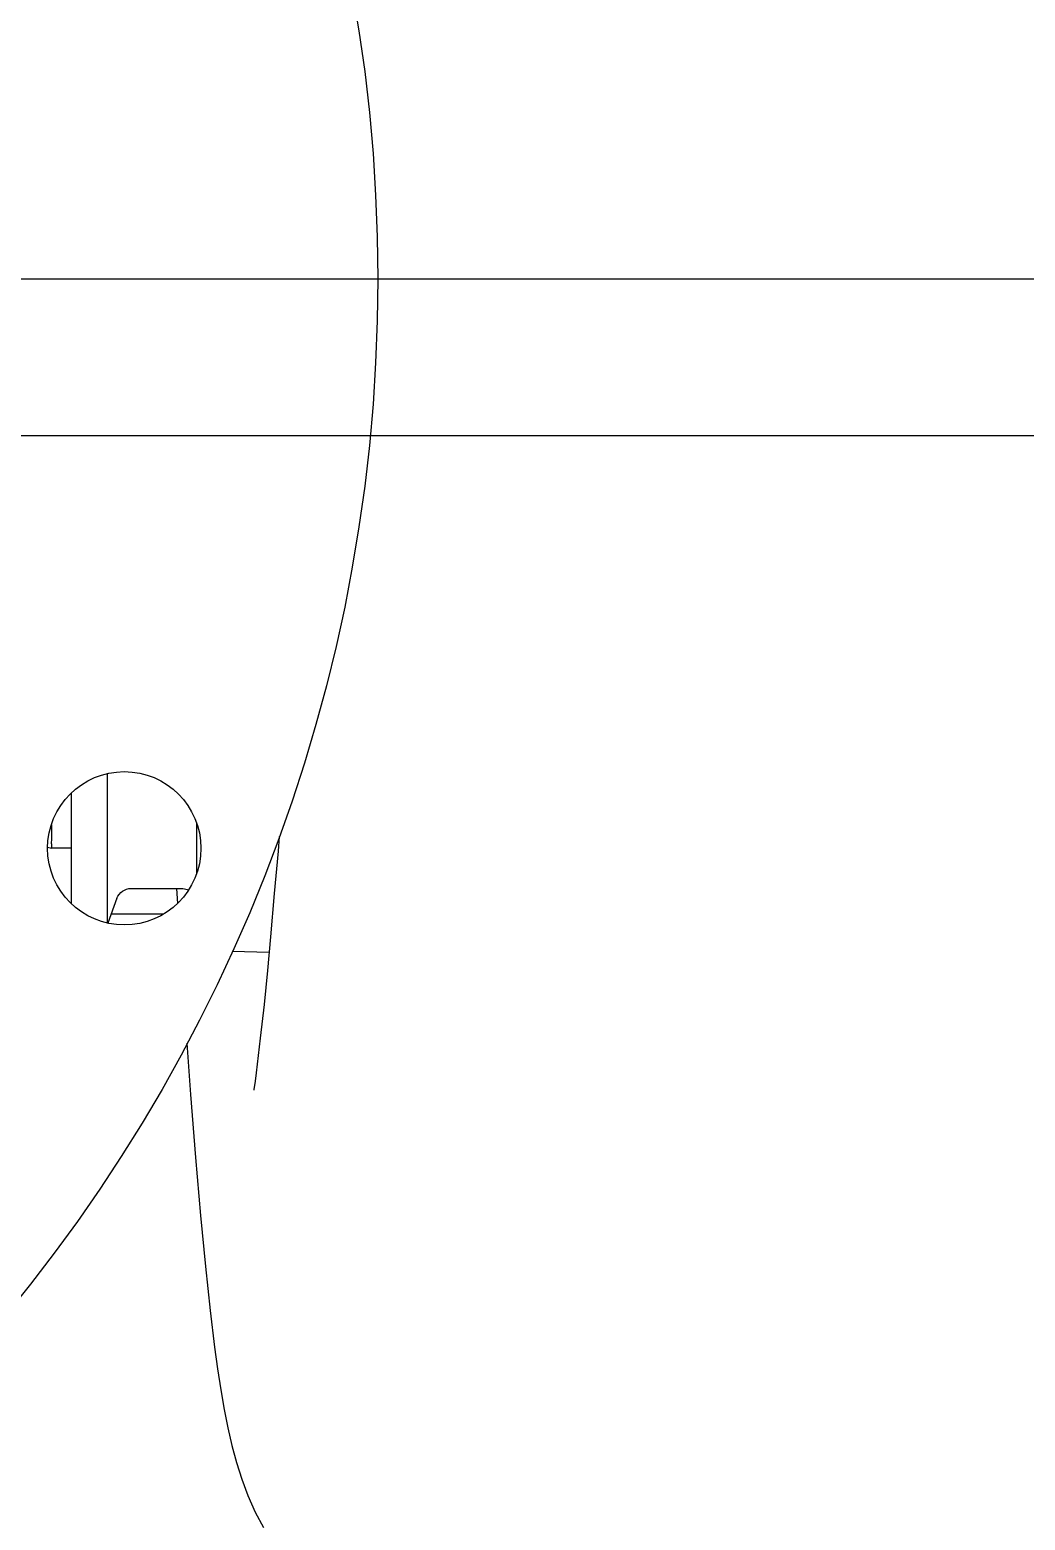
# Model space of a CAD drawing. Header units: millimetres. Extents: x 156850 to 204135, y 56350 to 74150.
# Drawn here: x 158726.8 to 158827.8, y 61372.1 to 61523.3 of the extents above; entities that cross this region are included whole.
import ezdxf

# ---------------------------------------------------------------- set-up
doc = ezdxf.new("R2010")
doc.units = ezdxf.units.MM
doc.header["$LTSCALE"] = 150
doc.linetypes.add('X-2F-PLAN$0$CENTER', pattern=[2, 1.25, -0.25, 0.25, -0.25])
doc.layers.add('-----33 Equipment', color=5, linetype='Continuous')

# ---------------------------------------------------------------- blocks, each defined once
blk = doc.blocks.new('X-2F-PLAN$0$A$C73FA2420')
at = {"color": 0, "linetype": 'X-2F-PLAN$0$CENTER'}
blk.add_line((1743.733949000714, 1095.974610281875), (1743.733949000714, 580.5806102819042), dxfattribs=at)
at = {"color": 0, "linetype": 'Continuous'}
for p, q in [((1686.125839801389, 709.6645457408158), (1686.012319971807, 709.2872520970996)), ((1686.012319976813, 707.2766919120913), (1686.01231995842, 709.2872675262042)), ((1683.127821007278, 707.2780318736914), (1680.39313201583, 707.277699024009)), ((1686.500768059515, 707.2782684873091), (1683.127821007278, 707.2780318736914)), ((1691.59818239091, 707.2784679121105), (1686.500768059515, 707.2782684873091)), ((1680.923956545419, 702.6340010389104), (1678.405094808317, 703.5512604074902)), ((1693.570023057284, 703.6187027611886), (1678.421640198445, 703.6173133098055)), ((1679.336983725894, 703.2119071878842), (1679.336983725894, 697.9006117099198)), ((1681.922973975539, 701.2056822807062), (1681.922731957864, 696.0961032080231)), ((1666.242001208593, 695.5516205172171), (1661.049019985367, 695.1755451504141)), ((1681.922756304615, 696.610122580023), (1680.396547284676, 696.5103809860302)), ((1683.927061656141, 694.5788999529905), (1683.394843009533, 694.5788694442017)), ((1688.59781092708, 694.5790993858827), (1683.927061656141, 694.5788999529905)), ((1675.581965179183, 690.9421596549219), (1675.450342806522, 687.1953005362302)), ((1663.226583433105, 688.5231245735777), (1663.225876561599, 688.5232025270816))]:
    blk.add_line(p, q, dxfattribs=at)
for points in [[(1661.048899743822, 695.1755362587865), (1654.638902219594, 694.6761444330914), (1648.762388901785, 694.1663802452968), (1643.587346399901, 693.6650557654211), (1639.12620067806, 693.1816890651244), (1635.420737150591, 692.7324683151091)], [(1635.420897647273, 692.7324889187003), (1633.222334953025, 692.4336805624189), (1631.089563397458, 692.106593297096), (1629.099092765246, 691.7591190474923), (1627.228079338791, 691.3849855168955), (1625.448879610398, 690.9747505579726), (1623.729196004453, 690.5142015411984), (1622.036771939718, 689.9833543273853), (1620.361366709927, 689.3615224154782), (1618.685331244022, 688.6155959228054), (1617.119679033291, 687.7729135134141)], [(1662.16326998279, 688.652662957611), (1661.784889293485, 688.7075107651763), (1661.549315070501, 688.7462495004875), (1661.47715761466, 688.7595087569207)], [(1663.225876561599, 688.5232025270816), (1662.671332542901, 688.5873276991188), (1662.16326998279, 688.652662957611)], [(1677.031151089817, 687.0545863367151), (1673.592235003016, 687.3606982980855), (1670.163364714477, 687.7204178806278), (1666.747230457258, 688.1180727928877), (1663.226583433105, 688.5231245735777)], [(1687.201490936219, 686.1696396369953), (1685.699162471108, 686.292958167498), (1681.404985384317, 686.6770436671795), (1677.030766268261, 687.0546177622164)]]:
    blk.add_lwpolyline(points, dxfattribs=at)
for centre, radius in [((1743.73374996311, 841.2871723715798), 165.1), ((1685.996005645953, 701.8959240861004), 7.775)]:
    blk.add_circle(centre, radius, dxfattribs=at)
blk.add_arc((1684.233949000714, 658.2776102818898), 40, 97.03305880350435, 97.08959276261369, dxfattribs=at)
for points, start_tangent, end_tangent in [([(1688.386038317461, 709.28861523862), (1687.620063030161, 709.2874940343318), (1686.907311920309, 709.2866449033027), (1686.400770517415, 709.2872132806806), (1686.102264084271, 709.2872639530106), (1686.012882612646, 709.2872678089188), (1686.012552734581, 709.2872679720749)], (-0.9999996168483253, -0.0008753870597213293), (0.005401607404198699, 0.9999854117229744)), ([(1680.923955790931, 702.6340015883907), (1681.649128700956, 702.0773517620983)], (0.9396364163756127, -0.3421745242133923), (0.5734194295019495, -0.8192619592474434)), ([(1681.649128700956, 702.0773517620983), (1681.923850519932, 701.2056822390878)], (0.5734194294988512, -0.819261959249375), (-4.22313116568122e-05, -0.9999999991081365)), ([(1681.922731957864, 696.0961032080231), (1681.806901509874, 695.5144497422152), (1681.747941564303, 695.3888613671297)], (-0.0002189192541048879, -0.9999999760371405), (-0.4659633299053509, -0.8848040320802211))]:
    blk.add_spline(points, degree=3, dxfattribs=dict(at, start_tangent=start_tangent, end_tangent=end_tangent))
blk = doc.blocks.new('X-2F-PLAN$0$zw$C47F')
at = {"layer": '-----33 Equipment'}
blk.add_line((4625.855062095216, 1136.297062433208), (4625.855062095216, 2236.297062433208), dxfattribs=at)
blk.add_blockref('X-2F-PLAN$0$A$C73FA2420', (2898.048655769322, 848.0194521513768), dxfattribs=at)

msp = doc.modelspace()

# ---------------------------------------------------------------- block references
at = {"layer": '-----33 Equipment', "rotation": 90.00000000000001}
msp.add_blockref('X-2F-PLAN$0$zw$C47F', (160286.2969182887, 56856.21575695537), dxfattribs=at)

doc.saveas('drawing.dxf')
